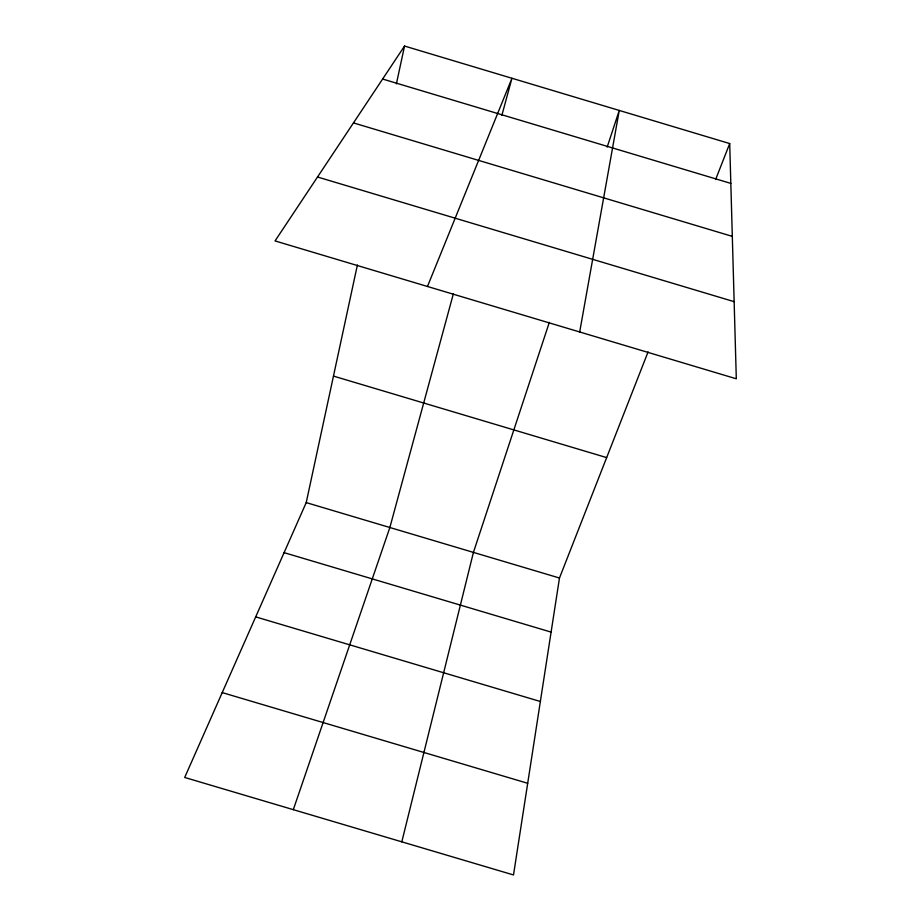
<?xml version="1.0" encoding="UTF-8"?>
<svg xmlns="http://www.w3.org/2000/svg" width="921" height="921" viewBox="0 0 921 921"><rect width="100%" height="100%" fill="white"/><g stroke="black" fill="none" stroke-linecap="round" stroke-linejoin="round"><path stroke-width="1.38" d="M648.085 351.88L559.473 578.02L513.504 874.95L184.695 777.462L306.221 502.601L357.394 264.995M579.689 331.974L619.257 110.439L607.181 147.049M396.398 83.869L404.538 46.05L729.708 143.561L736.305 378.784L275.045 240.922L404.538 46.05M401.809 841.84L473.429 552.393L549.33 322.362M453.397 293.684L389.859 527.503L293.304 809.663M501.83 115.47L511.949 78.262L427.471 286.477M715.617 179.549L729.708 143.561M255.693 616.886L540.362 701.503M222.214 692.592L527.698 783.287M333.471 376.09L606.663 457.599M306.221 502.601L559.473 578.02M284.094 552.646L551.103 632.105M382.629 79.033L730.825 183.394M353.468 122.907L732.31 236.375M317.526 177.005L734.141 301.662"/></g></svg>
